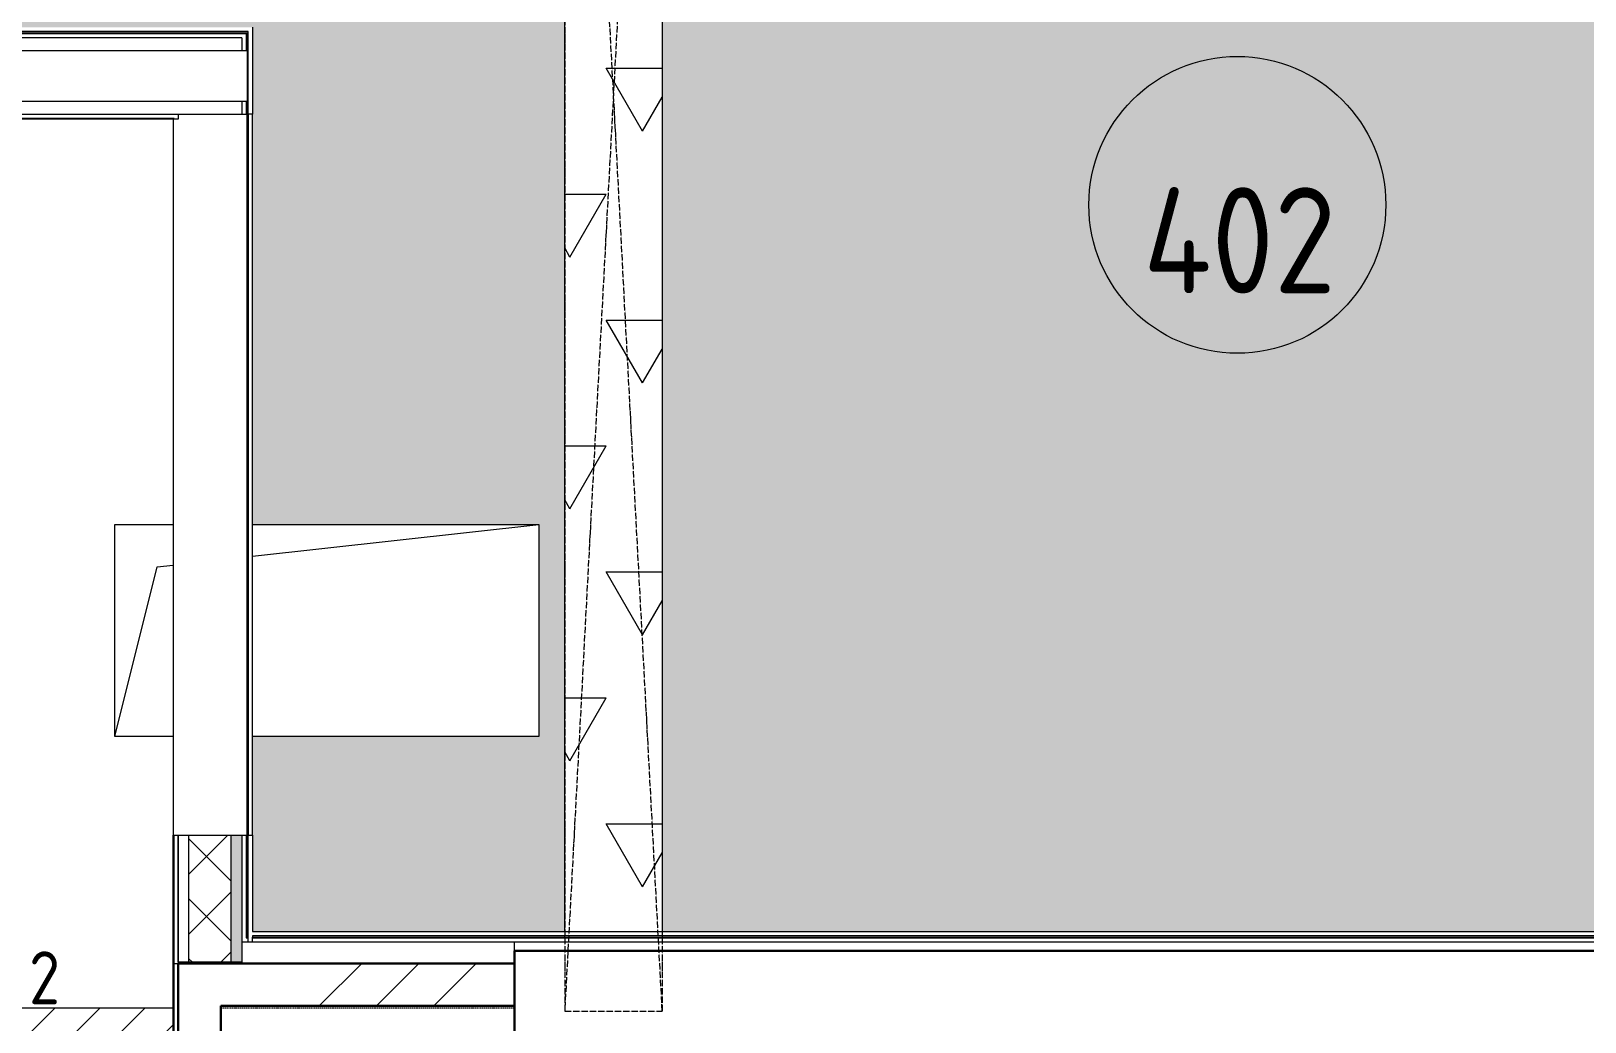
# Model space of a CAD drawing. Header units: millimetres. Extents: x -10051 to 73829, y -4843 to 44223.
# Drawn here: x 31477 to 35140, y 8590 to 10927 of the extents above; entities that cross this region are included whole.
import ezdxf

# ---------------------------------------------------------------- set-up
doc = ezdxf.new("R2010")
doc.units = ezdxf.units.MM
doc.linetypes.add('ADSK_Штрих_ш3 п1_5', pattern=[4.5, 3, -1.5])
doc.linetypes.add('ADSK_Штрихпунктирная 2 точки_ш15 п1_5 п1_5 п1_5', pattern=[19.5, 15, -1.5, 0, -1.5, 0, -1.5])
for name, color, linetype, lineweight in [('Аннотация', 7, 'Continuous', 20), ('Каркас', 7, 'Continuous', 18), ('Марки помещений', 7, 'Continuous', 20), ('Обобщенные модели', 7, 'Continuous', 18), ('Потолки', 7, 'Continuous', 9), ('Потолки штриховка', 7, 'Continuous', 9), ('Стены внутренние', 7, 'Continuous', 18), ('Стены наружные', 7, 'Continuous', 18), ('Стены несущие', 7, 'Continuous', 30), ('Стены отделка', 7, 'Continuous', 30), ('Стены перегородки', 7, 'Continuous', 30), ('Стены штриховка', 7, 'Continuous', 9)]:
    doc.layers.add(name, color=color, linetype=linetype, lineweight=lineweight)
doc.layers.add('Линии', color=7, linetype='Continuous', lineweight=9, true_color=0x00a600)
doc.styles.add('GOST Common_1', font='GOST_Common.ttf', dxfattribs={"width": 0.9, "height": 250})
doc.styles.add('GOST Common_4', font='GOST_Common.ttf', dxfattribs={"width": 0.9, "height": 200})
pattern_1 = [(45, (0, 0), (-381.661, 381.661), []), (45, (134.94, 0), (0, 763.322), []), (45, (-134.94, 0), (0, 763.322), [])]

# ---------------------------------------------------------------- blocks, each defined once
blk = doc.blocks.new('GM_Отверстие прямоугольное _в плите_ - Отверстие-6378962-План потолков 4-го этажа')
at = {"layer": 'Обобщенные модели'}
for p, q in [((-500, -250), (-500, 250)), ((-500, 250), (-362, 250)), ((-500, -250), (-500, 250)), ((-500, 250), (-362, 250)), ((-188, 250), (-185, 250)), ((-188, 250), (-185, 250)), ((-175, 250), (500, 250)), ((-175, 175), (500, 250)), ((-175, 250), (500, 250)), ((500, 250), (500, -250)), ((500, 250), (500, -250)), ((-500, -250), (-400, 150)), ((-400, 150), (-362, 154.2)), ((-188, 173.6), (-185, 173.9)), ((-362, -250), (-500, -250)), ((-362, -250), (-500, -250)), ((-185, -250), (-188, -250)), ((-185, -250), (-188, -250)), ((500, -250), (-175, -250)), ((500, -250), (-175, -250))]:
    blk.add_line(p, q, dxfattribs=at)
blk = doc.blocks.new('ADSK_Марка_Помещение_ОдноЗначение - Номер-159740-План потолков 4-го этажа')
at = {"layer": 'Марки помещений'}
blk.add_circle((0, 0), 3.5, dxfattribs=at)

msp = doc.modelspace()

# ---------------------------------------------------------------- hatches: boundary and pattern name
at = {"layer": 'Потолки штриховка', "lineweight": 18, "true_color": 0x787878}
h = msp.add_hatch(dxfattribs=at)
h.set_pattern_fill('FP_50', color=8, style=0, pattern_type=2)
h.set_pattern_definition([(60, (0, 0), (-171.45, 296.96), [171.45, -171.45]), (120, (0, 0), (-342.9, 6e-05), [171.45, -171.45]), (0, (-85.72, 148.48), (171.45, 296.96), [171.45, -171.45])])
h.paths.add_polyline_path([(35783.748, 8790.238), (35864.835, 8790.238), (35863.919, 8793.238), (35633.876, 8793.238), (35634.835, 8790.238)])
h.paths.add_polyline_path([(32960.854, 8790.238), (32964.835, 8790.238), (32963.924, 8793.238), (32734.835, 8793.238), (32734.835, 8790.238)])
h.paths.add_polyline_path([(35863.308, 8803.238), (35864.835, 8803.238), (35864.835, 12530.925), (35633.876, 12531.533), (35634.835, 8803.238), (35785.936, 8803.238)])
h.paths.add_polyline_path([(32734.835, 8803.238), (32964.835, 8803.238), (32964.835, 12551.56), (32734.835, 12552.165), (32734.835, 8852.314)])
h.paths.add_polyline_path([(29884.835, 10922.75), (30114.835, 10922.75), (30114.835, 10925.75), (29884.835, 10925.75)])
h.paths.add_polyline_path([(24452.876, 10922.75), (24514.835, 10922.75), (24514.835, 10925.75), (24452.876, 10925.75)])
h.paths.add_polyline_path([(24452.876, 10935.75), (24514.835, 10935.75), (24514.835, 12573.805), (24465.876, 12572.837), (24465.876, 12423.559), (24455.876, 12423.559), (24455.876, 12573.96), (24452.876, 12573.648), (24452.876, 11323.239)])
h.paths.add_polyline_path([(30114.835, 10935.75), (30114.835, 12559.062), (29884.835, 12559.668), (29884.835, 10935.75), (29888.29, 10935.75)])
h.paths.add_polyline_path([(35864.835, 12540.925), (35863.754, 12543.928), (35633.876, 12544.533), (35634.992, 12541.53), (35863.691, 12540.928)])
at = {"layer": 'Потолки штриховка', "lineweight": 18}
h = msp.add_hatch(dxfattribs=at)
h.set_pattern_fill('FP_24', color=256, style=0, pattern_type=2)
h.set_pattern_definition([(0, (0, 762), (762, 76.2), [7.62, -373.38, 7.62, -373.38]), (0, (76.2, 91.44), (762, 76.2), [7.62, -220.98, 7.62, -525.78]), (0, (152.4, 106.68), (762, 76.2), [7.62, -68.58, 7.62, -678.18]), (0, (457.2, 60.96), (762, 76.2), [7.62, -220.98, 7.62, -525.78]), (0, (533.4, 45.72), (762, 76.2), [7.62, -68.58, 7.62, -678.18])])
h.paths.add_polyline_path([(40054.13, 8790.238), (40054.13, 8793.238), (40051.13, 8793.238), (40051.13, 8790.238), (40053.53, 8790.238)])
h.paths.add_polyline_path([(40056.13, 8788.238), (40054.13, 8790.238), (40054.13, 8788.238)])
h.paths.add_polyline_path([(31985.904, 8788.238), (31985.443, 8789.777), (31983.904, 8788.238)])
h.paths.add_polyline_path([(39632.111, 8790.238), (40041.13, 8790.238), (40041.13, 8793.238), (38414.835, 8793.238), (38414.835, 8790.238), (38788.642, 8790.238)])
h.paths.add_polyline_path([(33543.633, 8790.238), (35633.876, 8790.238), (35633.876, 8793.238), (32964.835, 8793.238), (32964.835, 8790.238), (33290.97, 8790.238)])
h.paths.add_polyline_path([(37623.084, 8790.238), (38184.835, 8790.238), (38184.835, 8793.238), (35864.835, 8793.238), (35864.835, 8790.238), (37040.305, 8790.238)])
h.paths.add_polyline_path([(32734.093, 8790.238), (32734.835, 8790.238), (32733.907, 8793.238), (31998.904, 8793.238), (31999.476, 8790.238), (32733.328, 8790.238)])
h.paths.add_polyline_path([(31988.904, 8790.238), (31988.904, 9263.238), (31985.904, 9263.238), (31985.904, 8790.238)])
h.paths.add_polyline_path([(38788.642, 8803.238), (40041.13, 8803.238), (40041.13, 9100.345), (41084.835, 9100.345), (41084.835, 12081.937), (38414.835, 12081.937), (38414.835, 8803.238), (38699.5, 8803.238)])
h.paths.add_polyline_path([(40051.13, 8803.238), (40054.13, 8803.238), (40054.13, 9085.345), (40056.13, 9085.345), (40056.13, 9087.345), (41084.835, 9087.345), (41084.835, 9090.345), (40051.13, 9090.345), (40051.13, 8995.435)])
h.paths.add_polyline_path([(36457.527, 8803.238), (38184.835, 8803.238), (38184.835, 12081.937), (37867.177, 12081.937), (37861.796, 12525.668), (35864.835, 12530.925), (35864.835, 8803.238), (35880.1, 8803.238)])
h.paths.add_polyline_path([(32669.465, 8803.238), (32734.835, 8803.238), (32734.751, 12552.165), (30114.835, 12557.936), (30114.835, 10935.75), (31998.904, 10935.75), (31998.904, 9763.238), (32673.904, 9763.238), (32673.904, 9263.238), (31998.904, 9263.238), (31998.904, 8803.238), (32656.607, 8803.238)])
h.paths.add_polyline_path([(32964.835, 8803.238), (35633.876, 8803.238), (35633.876, 12531.533), (35142.497, 12532.827), (35142.563, 12542.826), (35633.876, 12541.533), (35633.876, 12544.533), (32964.835, 12550.618), (32964.835, 8995.435)])
h.paths.add_polyline_path([(41314.835, 9087.345), (41849.565, 9087.345), (41849.565, 9090.345), (41314.835, 9090.345)])
h.paths.add_polyline_path([(41849.565, 9100.345), (41849.565, 12081.937), (41314.835, 12081.937), (41314.835, 9100.345), (41577.392, 9100.345)])
h.paths.add_polyline_path([(31988.904, 10920.75), (31988.904, 10925.75), (30114.835, 10925.75), (30114.835, 10922.75), (31983.904, 10922.75), (31983.904, 10920.75), (31985.904, 10920.75)])
h.paths.add_polyline_path([(31988.904, 9763.238), (31988.904, 10920.75), (31985.904, 10920.75), (31985.904, 9763.238)])
h.paths.add_polyline_path([(27364.835, 10922.75), (29884.835, 10922.75), (29884.835, 10925.75), (27364.835, 10925.75)])
h.paths.add_polyline_path([(25967.51, 10922.75), (27134.835, 10922.75), (27134.835, 10925.75), (24514.835, 10925.75), (24514.835, 10922.75), (24801.952, 10922.75)])
h.paths.add_polyline_path([(24554.303, 10935.75), (27134.835, 10935.75), (27134.835, 12566.908), (24514.835, 12572.837), (24514.835, 10935.75)])
h.paths.add_polyline_path([(29464.182, 10935.75), (29884.835, 10935.75), (29884.835, 12559.668), (27364.835, 12565.457), (27364.835, 10935.75), (28689.098, 10935.75)])
h.paths.add_polyline_path([(41849.565, 12091.937), (41849.565, 12109.937), (41314.835, 12109.937), (41314.835, 12091.937), (41844.3, 12091.937)])
h.paths.add_polyline_path([(39954.199, 12091.937), (41084.835, 12091.937), (41084.835, 12109.937), (38414.835, 12109.937), (38414.835, 12091.937), (39894.565, 12091.937)])
h.paths.add_polyline_path([(37908.97, 12091.937), (38184.835, 12091.937), (38184.835, 12109.937), (37896.849, 12109.937), (37896.826, 12111.937), (37894.826, 12111.937), (37889.835, 12525.594), (37871.951, 12525.594), (37877.06, 12091.937), (37898.89, 12091.937)])
h.paths.add_polyline_path([(37889.799, 12538.594), (37891.799, 12538.594), (37891.75, 12540.562), (37889.835, 12538.63)])
h.paths.add_polyline_path([(37889.835, 12535.594), (37889.799, 12538.594), (37871.798, 12538.594), (37871.833, 12535.641), (37889.799, 12535.594)])
h.paths.add_polyline_path([(37861.832, 12535.668), (37861.773, 12538.668), (35864.835, 12542.826), (35864.835, 12540.925), (37861.796, 12535.668)])
h.paths.add_polyline_path([(37901.784, 12539.991), (37906.473, 12540.589), (37906.473, 12542.84), (37901.75, 12542.853), (37901.777, 12540.562)])
at = {"layer": 'Потолки штриховка', "lineweight": 18, "true_color": 0x787878}
h = msp.add_hatch(dxfattribs=at)
h.set_pattern_fill('FP_47', color=8, style=0, pattern_type=2)
h.set_pattern_definition([(45, (0, 0), (-53.03301, 53.03301), [])])
h.paths.add_polyline_path([(28872.088, 8392.718), (29113.59, 8392.718), (28867.893, 8535.249), (28859.979, 8541.199), (28850.532, 8553.042), (28844.348, 8566.872), (28841.82, 8581.81), (28844.348, 8600.427), (28848.134, 8611.197), (28855.967, 8623.238), (28393.459, 8623.238), (28401.537, 8611.197), (28406.561, 8596.905), (28407.85, 8581.81), (28405.323, 8566.872), (28399.139, 8553.042), (28389.692, 8541.199), (28373.735, 8529.874), (28136.081, 8392.718), (28590.014, 8392.718)])
h.paths.add_polyline_path([(30114.835, 8392.718), (30264.835, 8393.238), (30264.835, 8623.238), (29734.835, 8623.238), (29734.835, 8392.718), (29884.835, 8393.238), (29884.835, 8570.565), (30114.835, 8570.565), (30114.835, 8393.238)])
h.paths.add_polyline_path([(31811.904, 8392.718), (31811.904, 8623.238), (31143.459, 8623.238), (31151.537, 8611.197), (31156.561, 8596.905), (31157.85, 8581.81), (31155.323, 8566.872), (31149.139, 8553.042), (31139.692, 8541.199), (31123.735, 8529.874), (30886.081, 8392.718), (31795.297, 8392.718)])
h.paths.add_polyline_path([(27514.835, 8392.718), (27514.835, 8623.238), (27472, 8623.238), (27473.051, 8392.718)])
h.paths.add_polyline_path([(25676.12, 8393.238), (26362.689, 8393.238), (26117.893, 8535.249), (26109.979, 8541.199), (26100.532, 8553.042), (26094.348, 8566.872), (26091.82, 8581.81), (26094.348, 8600.427), (26098.134, 8611.197), (26106.081, 8623.34), (25643.391, 8623.34), (25651.537, 8611.197), (25656.561, 8596.905), (25657.85, 8581.81), (25655.323, 8566.872), (25649.139, 8553.042), (25639.692, 8541.199), (25623.735, 8529.874), (25386.982, 8393.238), (25627.583, 8393.238)])
h.paths.add_polyline_path([(26984.835, 8393.238), (27048, 8393.238), (27048, 8623.34), (26984.835, 8623.34), (26984.835, 8529.874)])
h.paths.add_polyline_path([(24034.835, 8393.238), (24284.835, 8393.238), (24284.835, 8495.453), (24514.835, 8495.453), (24514.835, 8393.238), (24764.835, 8393.238), (24764.835, 8623.34), (24034.835, 8623.34), (24034.835, 8490.393)])
h.paths.add_polyline_path([(23412.689, 8393.238), (23167.893, 8535.249), (23159.979, 8541.199), (23150.532, 8553.042), (23144.348, 8566.872), (23141.82, 8581.81), (23144.348, 8600.427), (23148.134, 8611.197), (23156.081, 8623.34), (22693.391, 8623.34), (22701.537, 8611.197), (22706.561, 8596.905), (22707.85, 8581.81), (22705.323, 8566.872), (22699.139, 8553.042), (22689.692, 8541.199), (22673.735, 8529.874), (22436.982, 8393.238), (23345.006, 8393.238)])
h.paths.add_polyline_path([(20522.088, 8393.395), (20760.726, 8394.371), (20517.893, 8535.249), (20509.979, 8541.199), (20500.532, 8553.042), (20494.348, 8566.872), (20491.82, 8581.81), (20494.348, 8600.427), (20498.134, 8611.197), (20506.081, 8623.34), (20043.391, 8623.34), (20051.537, 8611.197), (20056.561, 8596.905), (20057.85, 8581.81), (20053.64, 8563.109), (20049.139, 8553.042), (20039.692, 8541.199), (20023.735, 8529.874), (19787.254, 8393.395), (20431.112, 8393.395)])
h.paths.add_polyline_path([(16272, 8393.395), (18734.835, 8393.395), (18734.835, 8495.453), (18964.835, 8495.453), (18964.835, 8393.395), (19164.835, 8393.395), (19164.835, 8623.34), (17849.565, 8623.34), (17849.565, 8618.238), (17847.565, 8618.238), (17847.565, 8616.238), (16272, 8616.238), (16272, 8529.874)])
h.paths.add_polyline_path([(21384.835, 8393.395), (21410.87, 8393.484), (21410.87, 8623.34), (21384.835, 8623.34), (21384.835, 8394.649)])
at = {"layer": 'Стены внутренние', "lineweight": 9, "true_color": 0x0000ff}
h = msp.add_hatch(dxfattribs=at)
h.set_pattern_fill('FP_11', color=5, style=0, pattern_type=2)
h.set_pattern_definition([(45, (0, 0), (-70.71068, 70.71068), []), (135, (0, 0), (-70.71068, -70.71068), [])])
h.paths.add_polyline_path([(31923.904, 8730.75), (31948.904, 8730.75), (31948.904, 9030.75), (31848.904, 9030.75), (31848.904, 8730.75)])
at = {"layer": 'Стены внутренние'}
msp.add_hatch(color=256, dxfattribs=at).paths.add_polyline_path([(31948.904, 8730.75), (31973.904, 8730.75), (31973.904, 9030.75), (31948.904, 9030.75), (31948.904, 8758.64)])
at = {"layer": 'Стены внутренние', "lineweight": 9}
h = msp.add_hatch(dxfattribs=at)
h.set_pattern_fill('FP_1', color=256, style=0, pattern_type=2)
h.set_pattern_definition(pattern_1)
h.paths.add_polyline_path([(31923.904, 6759.262), (31923.904, 8728.238), (31823.904, 8728.238), (31823.904, 6759.262)])
h = msp.add_hatch(dxfattribs=at)
h.set_pattern_fill('FP_1', color=256, style=0, pattern_type=2)
h.set_pattern_definition(pattern_1)
h.paths.add_polyline_path([(31923.904, 8628.238), (32616.756, 8628.238), (32616.756, 8728.238), (31923.904, 8728.238), (31923.904, 8704.338)])

# ---------------------------------------------------------------- linework, layer by layer
at = {"layer": 'Каркас', "color": 8, "linetype": 'ADSK_Штрих_ш3 п1_5', "lineweight": 9, "true_color": 0x808080}
msp.add_line((31923.904, 8623.238), (32616.756, 8623.238), dxfattribs=at)
at = {"layer": 'Линии', "color": 7, "linetype": 'ADSK_Штрихпунктирная 2 точки_ш15 п1_5 п1_5 п1_5'}
for p, q in [((32734.835, 12945), (32734.835, 8615.209)), ((32964.835, 8615.209), (32734.835, 12945)), ((32964.835, 12945), (32734.835, 8615.209)), ((32964.835, 12945), (32964.835, 8615.209)), ((32734.835, 8615.209), (32964.835, 8615.209))]:
    msp.add_line(p, q, dxfattribs=at)
at = {"layer": 'Потолки'}
for p, q in [((32734.835, 8803.238), (32734.835, 12552.165)), ((32964.835, 12551.56), (32964.835, 8803.238)), ((32734.835, 8790.238), (32734.835, 8793.238)), ((32964.835, 8793.238), (32964.835, 8790.238)), ((31143.367, 8623.238), (31811.904, 8623.238))]:
    msp.add_line(p, q, dxfattribs=at)
at = {"layer": 'Стены внутренние'}
for p, q in [((31988.904, 10730.75), (31988.904, 9030.75)), ((31998.904, 9030.75), (31998.904, 10730.75))]:
    msp.add_line(p, q, dxfattribs=at)
at = {"layer": 'Стены наружные'}
for p, q in [((31811.904, 10718.75), (31811.904, 9030.75)), ((31985.904, 9030.75), (31985.904, 10730.75))]:
    msp.add_line(p, q, dxfattribs=at)
at = {"layer": 'Стены несущие'}
for p, q in [((32616.756, 8248.238), (32616.756, 8758.238)), ((32616.756, 8758.238), (35520, 8758.238)), ((31823.904, 8728.238), (32616.756, 8728.238)), ((31823.904, 8728.238), (31823.904, 6659.262)), ((32616.756, 8628.238), (31923.904, 8628.238)), ((31923.904, 8628.238), (31923.904, 7609.262))]:
    msp.add_line(p, q, dxfattribs=at)
at = {"layer": 'Стены отделка', "lineweight": 9}
for p, q in [((17675.565, 10922.75), (31983.904, 10922.75)), ((31988.904, 10925.75), (24440.876, 10925.75)), ((31985.904, 10920.75), (31985.904, 10880.75)), ((31988.904, 10730.75), (31988.904, 10925.75)), ((31998.904, 10935.75), (31998.904, 10730.75)), ((31985.904, 10760.75), (31985.904, 10730.75)), ((17687.565, 10730.75), (31985.904, 10730.75)), ((31823.904, 10718.75), (17849.565, 10718.75)), ((31823.904, 10730.75), (31823.904, 10718.75)), ((31998.904, 10730.75), (31988.904, 10730.75)), ((31811.904, 8728.238), (31811.904, 9030.75)), ((31811.904, 9030.75), (31823.904, 9030.75)), ((31823.904, 9030.75), (31985.904, 9030.75)), ((31985.904, 9030.75), (31985.904, 8790.238)), ((31988.904, 8790.238), (31988.904, 9030.75)), ((31988.904, 9030.75), (31998.904, 9030.75)), ((31998.904, 9030.75), (31998.904, 8803.238)), ((31998.904, 8803.238), (35520, 8803.238)), ((31998.904, 8793.238), (31998.904, 8790.238)), ((35520, 8793.238), (31998.904, 8793.238)), ((31973.904, 8778.238), (31973.904, 8730.75)), ((32616.728, 8778.238), (31973.904, 8778.238)), ((31985.904, 8790.238), (31988.904, 8790.238)), ((31998.904, 8790.238), (35520, 8790.238)), ((32616.756, 8758.238), (32616.756, 8778.238)), ((31811.904, 6649.262), (31811.904, 8728.238)), ((31811.904, 8728.238), (31823.904, 8728.238)), ((31973.904, 8730.75), (31823.904, 8730.75)), ((31823.904, 8730.75), (31823.904, 8728.238))]:
    msp.add_line(p, q, dxfattribs=at)
at = {"layer": 'Стены перегородки', "lineweight": 18}
for p, q in [((17675.565, 10880.75), (31985.904, 10880.75)), ((31985.904, 10880.75), (31985.904, 10760.75)), ((31985.904, 10760.75), (17675.565, 10760.75))]:
    msp.add_line(p, q, dxfattribs=at)
at = {"layer": 'Стены штриховка'}
for p, q in [((17675.565, 10920.75), (31985.904, 10920.75)), ((31983.904, 10922.75), (31983.904, 10880.75)), ((31983.904, 10922.75), (31985.904, 10922.75)), ((31985.904, 10922.75), (31985.904, 10920.75)), ((31973.904, 10910.75), (17687.565, 10910.75)), ((31973.904, 10910.75), (31973.904, 10880.75)), ((31973.904, 10760.75), (31973.904, 10730.75)), ((31983.904, 10760.75), (31983.904, 10730.75)), ((31813.904, 10720.75), (17849.565, 10720.75)), ((31813.904, 10718.75), (31813.904, 10720.75)), ((31813.904, 8728.238), (31813.904, 9030.75)), ((31823.904, 8730.75), (31823.904, 9030.75)), ((31823.904, 9030.75), (31823.904, 8730.75)), ((31848.904, 8730.75), (31848.904, 9030.75)), ((31948.904, 8730.75), (31948.904, 9030.75)), ((31973.904, 9030.75), (31973.904, 8778.238)), ((31983.904, 9030.75), (31983.904, 8788.238)), ((31983.904, 8788.238), (31988.904, 8788.238)), ((31988.904, 8778.238), (31988.904, 8790.238)), ((31998.904, 8778.238), (31998.904, 8790.238)), ((31998.904, 8788.238), (35520, 8788.238)), ((35520, 8778.238), (32616.728, 8778.238)), ((31813.904, 6647.262), (31813.904, 8728.238))]:
    msp.add_line(p, q, dxfattribs=at)

# ---------------------------------------------------------------- block references
at = {"layer": 'Марки помещений', "xscale": 99.99999999999993, "yscale": 99.99999999999993, "zscale": 99.99999999999993}
msp.add_blockref('ADSK_Марка_Помещение_ОдноЗначение - Номер-159740-План потолков 4-го этажа', (34320.752, 10516.805), dxfattribs=at)
at = {"layer": 'Обобщенные модели'}
msp.add_blockref('GM_Отверстие прямоугольное _в плите_ - Отверстие-6378962-План потолков 4-го этажа', (32173.904, 9513.238), dxfattribs=at)

# ---------------------------------------------------------------- texts
at = {"layer": 'Аннотация', "lineweight": 9, "insert": (31508.539, 8694.265), "char_height": 125, "width": 175.5, "attachment_point": 5, "line_spacing_factor": 1.022766, "style": 'GOST Common_4'}
msp.add_mtext('\\pt180,360,540,720,900,1080,1260,1440,1620,1800,1980,2160,2340,2520,2700,2880,3060,3240,3420,3600,3780,3960,4140,4320,4500,4680,4860,5040,5220,5400,5580,5760;2 ', dxfattribs=at)
at = {"layer": 'Марки помещений', "lineweight": 9, "insert": (34326.145, 10433.224), "char_height": 250, "width": 505.8, "attachment_point": 5, "line_spacing_factor": 1.022766, "style": 'GOST Common_1'}
msp.add_mtext('\\pt450,900,1350,1800,2250,2700,3150,3600,4050,4500,4950,5400,5850,6300,6750,7200,7650,8100,8550,9000,9450,9900,10350,10800,11250,11700,12150,12600,13050,13500,13950,14400;402', dxfattribs=at)

doc.saveas('drawing.dxf')
